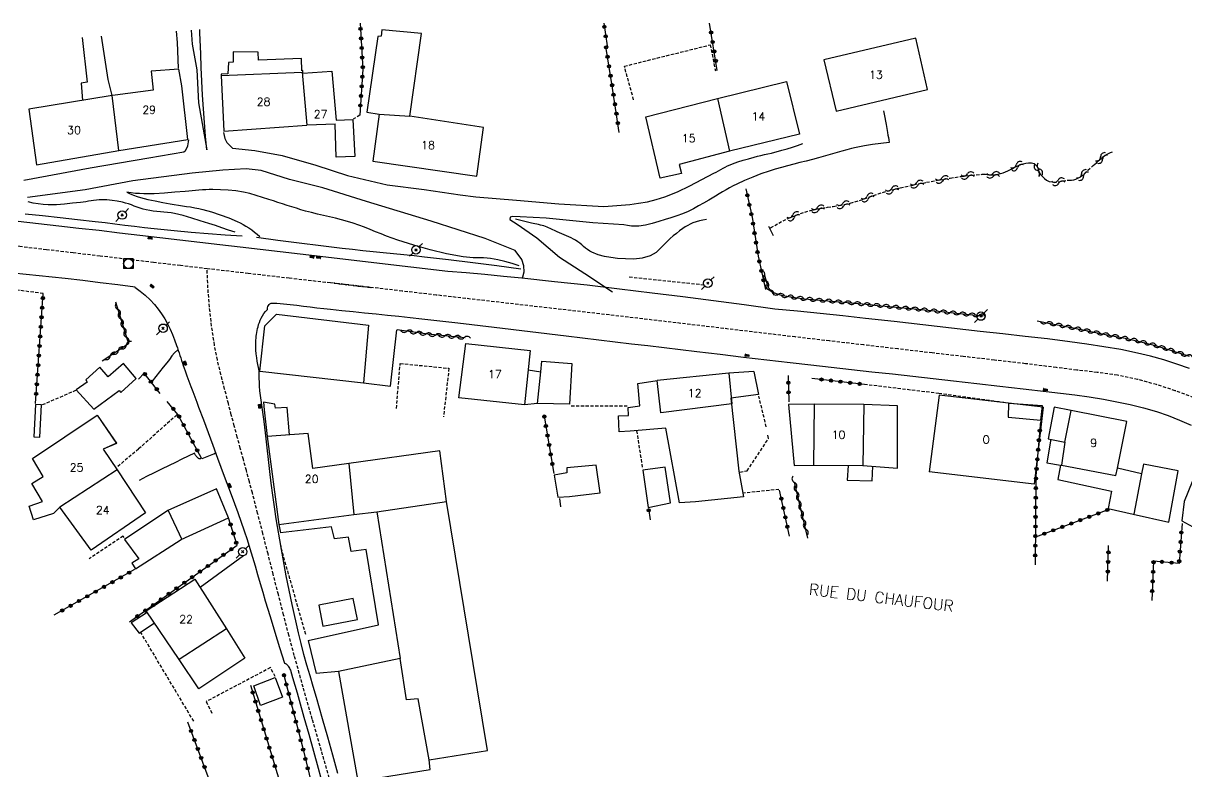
# Model space of a CAD drawing. Header units: millimetres. Extents: x 173000 to 174000, y 130000 to 131001.
# Drawn here: x 173397.8 to 173579.5, y 130883.1 to 131000 of the extents above; entities that cross this region are included whole.
import ezdxf
from ezdxf.enums import TextEntityAlignment as Align

# ---------------------------------------------------------------- set-up
doc = ezdxf.new("R2010")
doc.units = ezdxf.units.MM
doc.linetypes.add('DASHED', pattern=[0.75, 0.5, -0.25])
doc.layers.get('0').update_dxf_attribs({"linetype": 'CONTINUOUS'})
for name, color, linetype in [('W0001', 6, 'DASHED'), ('W0008', 7, 'CONTINUOUS'), ('W0014', 7, 'CONTINUOUS'), ('W0017', 7, 'CONTINUOUS'), ('W0101', 7, 'CONTINUOUS'), ('W0104', 1, 'CONTINUOUS'), ('W0112', 1, 'DASHED'), ('W0120', 7, 'CONTINUOUS'), ('W0211', 2, 'CONTINUOUS'), ('W0214', 2, 'CONTINUOUS'), ('W0310', 3, 'CONTINUOUS'), ('W0322', 7, 'CONTINUOUS'), ('W0323', 7, 'CONTINUOUS'), ('W0401', 7, 'CONTINUOUS'), ('W0420', 7, 'CONTINUOUS'), ('W0473', 7, 'CONTINUOUS'), ('W0501', 5, 'DASHED'), ('W0989', 7, 'CONTINUOUS'), ('W0991', 7, 'CONTINUOUS'), ('W1102', 7, 'CONTINUOUS')]:
    doc.layers.add(name, color=color, linetype=linetype)
doc.styles.get("Standard").update_dxf_attribs({"font": 'romans.shx', "width": 0.85})

# ---------------------------------------------------------------- blocks, each defined once
blk = doc.blocks.new('T401')
for p, q in [((-0.3, 0.3), (0, 0.3)), ((-0.3, -0.25), (-0.3, 0.3)), ((-0.3, 0.15), (0, 0.15)), ((-0.3, 0), (0, 0)), ((0, 0.3), (0, -0.25)), ((-0.3, -0.15), (0, -0.15)), ((-0.3, -0.25), (-0.3, -0.3)), ((-0.3, -0.3), (0, -0.3)), ((0, -0.3), (0, -0.25))]:
    blk.add_line(p, q)
blk = doc.blocks.new('T473')
for p, q in [((-0.166667, 0.166667), (0.166667, -0.166667)), ((-0.166667, -0.166667), (0.166667, 0.166667)), ((0.500001, 0.500001), (1.000002, 1.000002)), ((-1.000002, -1.000002), (-0.500001, -0.500001))]:
    blk.add_line(p, q)
blk.add_ellipse((0, 0), major_axis=(0.471405, 0.471405), ratio=1, start_param=5.4977871438, end_param=11.780972451)
blk = doc.blocks.new('T420')
for p, q in [((0.75, 0.75), (-0.75, 0.75)), ((-0.75, 0.75), (-0.75, -0.75)), ((0.75, 0.75), (0.75, -0.75)), ((0.75, -0.75), (-0.75, -0.75))]:
    blk.add_line(p, q)
blk.add_ellipse((0, 0), major_axis=(-0.53, 0.53), ratio=1, start_param=3.926991, end_param=10.210176)
blk = doc.blocks.new('t323o')
at = {"color": 0, "linetype": 'Continuous'}
for radius in [0.25, 0.15]:
    blk.add_circle((0, 0), radius, dxfattribs=at)
blk = doc.blocks.new('t310o')
at = {"color": 0, "linetype": 'Continuous'}
for centre, start, end in [((-0.5, 0.38), 216.8699, 323.1304), ((0.5, -0.37), 36.8699, 143.1303)]:
    blk.add_arc(centre, 0.625, start, end, dxfattribs=at)
blk = doc.blocks.new('t322o')
at = {"color": 0, "linetype": 'Continuous'}
for radius in [0.25, 0.15]:
    blk.add_circle((0, 0), radius, dxfattribs=at)
blk = doc.blocks.new('t500o')
at = {"color": 0, "linetype": 'Continuous'}
for centre, start, end in [((-0.5, 0.625), 216.8699, 323.1301), ((0.5, -0.125), 36.8699, 143.1301), ((0.5, -0.625), 36.8699, 143.1301), ((-0.5, 0.125), 216.8699, 323.1301)]:
    blk.add_arc(centre, 0.625, start, end, dxfattribs=at)

msp = doc.modelspace()

# ---------------------------------------------------------------- linework, layer by layer
at = {"layer": 'W0001'}
for points in [[(173426.49, 130961.65), (173422.31, 130962.14), (173418.13, 130962.63), (173413.95, 130963.13), (173409.77, 130963.63), (173405.59, 130964.12), (173401.4, 130964.62), (173397.22, 130965.11), (173393.04, 130965.6), (173386.91, 130966.36), (173380.78, 130967.15), (173374.63, 130967.88), (173368.48, 130968.44), (173367.14, 130968.54), (173365.81, 130968.64), (173364.47, 130968.74), (173363.14, 130968.84)], [(173580.58, 130941.51), (173577.71, 130942.6), (173574.79, 130943.55), (173571.83, 130944.36), (173568.68, 130945.01), (173565.5, 130945.46), (173562.31, 130945.82), (173559.13, 130946.21), (173554.29, 130946.82), (173549.45, 130947.38), (173544.6, 130947.94), (173539.75, 130948.49), (173534.4, 130949.12), (173529.05, 130949.75), (173523.7, 130950.37), (173518.35, 130950.99), (173511.65, 130951.79), (173504.95, 130952.59), (173498.25, 130953.38), (173491.55, 130954.17), (173488.56, 130954.52), (173485.57, 130954.86), (173482.57, 130955.21), (173479.58, 130955.55), (173476.59, 130955.89), (173473.6, 130956.23), (173470.61, 130956.58), (173467.62, 130956.92), (173462.29, 130957.54), (173456.96, 130958.16), (173451.63, 130958.78), (173446.31, 130959.4), (173452.18, 130958.69), (173445.76, 130959.43), (173439.33, 130960.16), (173432.91, 130960.91), (173426.49, 130961.65)], [(173445.77, 130881.4), (173444.34, 130886.36), (173442.91, 130891.31), (173441.49, 130896.27), (173440.11, 130901.24), (173439.26, 130904.41), (173438.43, 130907.58), (173437.62, 130910.76), (173436.81, 130913.93), (173436, 130917.11), (173435.2, 130920.29), (173434.38, 130923.46), (173433.56, 130926.63), (173433.09, 130928.38), (173432.62, 130930.12), (173432.15, 130931.86), (173431.67, 130933.61), (173431.2, 130935.35), (173430.73, 130937.09), (173430.27, 130938.84), (173429.82, 130940.59), (173429.23, 130942.86), (173428.64, 130945.13), (173428.09, 130947.41), (173427.64, 130949.72), (173427.2, 130952.69), (173426.86, 130955.67), (173426.62, 130958.66), (173426.49, 130961.65)]]:
    msp.add_lwpolyline(points, dxfattribs=at)
at = {"layer": 'W0008'}
for points in [[(173515.15, 130955.36), (173510.37, 130956.01), (173505.58, 130956.65), (173500.8, 130957.26), (173496.01, 130957.86), (173490.92, 130958.47), (173485.83, 130959.06), (173480.74, 130959.63), (173475.65, 130960.17), (173472.76, 130960.46), (173469.86, 130960.73), (173466.97, 130960.99), (173464.07, 130961.23)], [(173434.61, 130945.71), (173434.5, 130946.21), (173434.39, 130946.71), (173434.31, 130947.22), (173434.24, 130947.73), (173434.17, 130948.34), (173434.12, 130948.95), (173434.09, 130949.57), (173434.1, 130950.19), (173434.12, 130950.49), (173434.14, 130950.8), (173434.17, 130951.1), (173434.22, 130951.4), (173434.26, 130951.7), (173434.32, 130952), (173434.38, 130952.29), (173434.45, 130952.59), (173434.54, 130952.93), (173434.65, 130953.27), (173434.77, 130953.6), (173434.92, 130953.93), (173435.13, 130954.3), (173435.36, 130954.65), (173435.62, 130954.99), (173435.91, 130955.31)], [(173579.93, 130946.07), (173577.93, 130946.77), (173575.91, 130947.41), (173573.86, 130947.97), (173571.81, 130948.47), (173569.19, 130949.01), (173566.55, 130949.46), (173563.9, 130949.85), (173561.25, 130950.22), (173557.76, 130950.68), (173554.26, 130951.08), (173550.75, 130951.47), (173547.25, 130951.86), (173542.76, 130952.37), (173538.27, 130952.89), (173533.78, 130953.39), (173529.3, 130953.89), (173525.76, 130954.27), (173522.22, 130954.64), (173518.69, 130955), (173515.15, 130955.36)], [(173446.93, 130882.79), (173446.13, 130885.64), (173445.33, 130888.49), (173444.53, 130891.33), (173444.05, 130893.01), (173443.56, 130894.69), (173443.06, 130896.37), (173442.57, 130898.04), (173442.08, 130899.72), (173441.61, 130901.4), (173441.16, 130903.09), (173440.74, 130904.79), (173439.75, 130909.22), (173438.85, 130913.66), (173438.04, 130918.12), (173437.29, 130922.59), (173437.01, 130924.44), (173436.76, 130926.29), (173436.52, 130928.13), (173436.3, 130929.99), (173436.09, 130931.84), (173435.88, 130933.69), (173435.66, 130935.54), (173435.44, 130937.39), (173435.34, 130938.13), (173435.24, 130938.87), (173435.13, 130939.62), (173435.03, 130940.36), (173434.93, 130941.1), (173434.83, 130941.84), (173434.75, 130942.59), (173434.69, 130943.33), (173434.65, 130943.93), (173434.62, 130944.52), (173434.61, 130945.11), (173434.61, 130945.71)], [(173439.5, 130898.94), (173439.84, 130897.77), (173440.19, 130896.6), (173440.53, 130895.42), (173440.86, 130894.25), (173441.62, 130891.59), (173442.36, 130888.93), (173443.11, 130886.27), (173443.84, 130883.61), (173444.21, 130882.29)]]:
    msp.add_lwpolyline(points, dxfattribs=at)
at = {"layer": 'W0014'}
for points in [[(173464.07, 130961.23), (173458.31, 130961.9), (173452.55, 130962.56), (173446.79, 130963.23), (173441.03, 130963.91), (173437.89, 130964.28), (173434.76, 130964.65), (173431.63, 130965.02), (173428.5, 130965.39), (173425.36, 130965.76), (173422.23, 130966.13), (173419.1, 130966.5), (173415.97, 130966.87), (173412.8, 130967.23), (173409.64, 130967.6), (173406.48, 130967.96), (173403.32, 130968.32), (173400.16, 130968.67), (173396.99, 130969.03)], [(173396.21, 130961.02), (173398.25, 130960.82), (173400.28, 130960.61), (173402.31, 130960.4), (173404.34, 130960.17), (173407.07, 130959.85), (173409.79, 130959.52), (173412.52, 130959.17), (173415.24, 130958.81)], [(173415.21, 130958.79), (173416.05, 130958.17), (173416.84, 130957.51), (173417.59, 130956.8), (173418.29, 130956.04), (173418.86, 130955.34), (173419.39, 130954.61), (173419.87, 130953.84), (173420.31, 130953.06), (173420.71, 130952.23), (173421.06, 130951.39), (173421.38, 130950.53), (173421.7, 130949.68), (173421.84, 130949.28), (173421.97, 130948.89), (173422.1, 130948.5), (173422.23, 130948.1), (173422.36, 130947.71), (173422.49, 130947.31), (173422.62, 130946.92), (173422.75, 130946.53), (173423.05, 130945.71), (173423.34, 130944.9), (173423.65, 130944.08), (173423.95, 130943.27), (173424.26, 130942.46), (173424.56, 130941.65), (173424.87, 130940.83), (173425.17, 130940.02), (173425.91, 130938.04), (173426.64, 130936.05), (173427.38, 130934.07), (173428.11, 130932.08), (173429.17, 130929.24), (173430.24, 130926.4), (173431.29, 130923.56), (173432.29, 130920.69), (173432.73, 130919.33), (173433.16, 130917.97), (173433.57, 130916.6), (173433.97, 130915.23), (173434.37, 130913.86), (173434.76, 130912.49), (173435.17, 130911.11), (173435.58, 130909.75), (173436.32, 130907.32), (173437.07, 130904.89), (173437.82, 130902.47), (173438.58, 130900.05)], [(173435.91, 130955.31), (173435.92, 130955.52), (173435.97, 130955.73), (173436.07, 130955.92), (173436.2, 130956.08), (173436.29, 130956.16), (173436.41, 130956.21), (173436.52, 130956.25), (173436.64, 130956.27), (173436.82, 130956.29), (173437.01, 130956.28), (173437.19, 130956.26), (173437.36, 130956.25), (173438.42, 130956.16), (173439.46, 130956.06), (173440.51, 130955.95), (173441.56, 130955.83), (173442.61, 130955.7), (173443.65, 130955.57), (173444.7, 130955.45), (173445.74, 130955.34), (173447.53, 130955.15), (173449.31, 130954.96), (173451.09, 130954.78), (173452.88, 130954.6), (173454.66, 130954.41), (173456.44, 130954.23), (173458.23, 130954.04), (173460.01, 130953.84), (173465.65, 130953.19), (173471.3, 130952.52), (173476.94, 130951.83), (173482.58, 130951.16), (173485.13, 130950.85), (173487.68, 130950.55), (173490.23, 130950.25), (173492.77, 130949.94), (173495.32, 130949.64), (173497.87, 130949.33), (173500.41, 130949.03), (173502.96, 130948.73), (173506.62, 130948.29), (173510.27, 130947.86), (173513.92, 130947.43), (173517.58, 130947), (173520.76, 130946.64), (173523.95, 130946.28), (173527.14, 130945.93), (173530.33, 130945.57), (173533.52, 130945.22), (173536.71, 130944.87), (173539.9, 130944.51), (173543.09, 130944.15), (173546.71, 130943.74), (173550.32, 130943.33), (173553.93, 130942.91), (173557.54, 130942.47), (173559.79, 130942.2), (173562.03, 130941.94), (173564.27, 130941.65), (173566.51, 130941.28), (173568.59, 130940.88), (173570.67, 130940.44), (173572.73, 130939.94), (173574.77, 130939.34), (173576.6, 130938.71), (173578.39, 130938.01), (173580.17, 130937.24)], [(173438.58, 130900.05), (173438.65, 130900.02), (173438.72, 130899.99), (173438.78, 130899.95), (173438.84, 130899.91), (173438.93, 130899.83), (173439.01, 130899.75), (173439.08, 130899.67), (173439.15, 130899.58), (173439.25, 130899.43), (173439.34, 130899.27), (173439.43, 130899.11), (173439.5, 130898.94)]]:
    msp.add_lwpolyline(points, dxfattribs=at)
at = {"layer": 'W0017'}
for points in [[(173426.46, 130980.23), (173426.26, 130982.37), (173426.07, 130984.5), (173425.9, 130986.64), (173425.76, 130988.78), (173425.65, 130990.93), (173425.56, 130993.09), (173425.49, 130995.25), (173425.41, 130997.4), (173425.37, 130998.49), (173425.35, 130999.02)], [(173532.12, 130986.34), (173532.24, 130985.8), (173532.35, 130985.26), (173532.46, 130984.73), (173532.56, 130984.19), (173532.62, 130983.87), (173532.67, 130983.56), (173532.72, 130983.24), (173532.77, 130982.93), (173532.83, 130982.54), (173532.89, 130982.16), (173532.95, 130981.77), (173533.01, 130981.39)], [(173533.01, 130981.39), (173531.72, 130981.24), (173530.43, 130981.06), (173529.15, 130980.85), (173527.87, 130980.59), (173527.13, 130980.42), (173526.39, 130980.24), (173525.65, 130980.04), (173524.92, 130979.83), (173524.19, 130979.61), (173523.46, 130979.4), (173522.72, 130979.19), (173521.99, 130978.98), (173521.02, 130978.73), (173520.05, 130978.48), (173519.08, 130978.24), (173518.11, 130978), (173517.14, 130977.75), (173516.18, 130977.49), (173515.22, 130977.21), (173514.26, 130976.91), (173512.98, 130976.46), (173511.71, 130975.97), (173510.45, 130975.44), (173509.22, 130974.87), (173508.65, 130974.59), (173508.1, 130974.29), (173507.55, 130973.98), (173507, 130973.66), (173506.46, 130973.33), (173505.92, 130973.01), (173505.38, 130972.69), (173504.83, 130972.38), (173504.03, 130971.92), (173503.24, 130971.46), (173502.44, 130971.01), (173501.61, 130970.6), (173500.73, 130970.23), (173499.84, 130969.9), (173498.94, 130969.6), (173498.04, 130969.32), (173497.03, 130969.01), (173496.02, 130968.71), (173494.98, 130968.46), (173493.93, 130968.31), (173493.34, 130968.29), (173492.75, 130968.32), (173492.17, 130968.39), (173491.59, 130968.51)], [(173492.49, 130971.71), (173493.88, 130971.87), (173495.26, 130972.12), (173496.63, 130972.45), (173497.97, 130972.87), (173499.95, 130973.66), (173501.86, 130974.6), (173503.74, 130975.61), (173505.62, 130976.58), (173505.99, 130976.76), (173506.35, 130976.95), (173506.71, 130977.15), (173507.07, 130977.34), (173507.43, 130977.53), (173507.79, 130977.72), (173508.17, 130977.89), (173508.54, 130978.05), (173509.37, 130978.35), (173510.22, 130978.61), (173511.07, 130978.84), (173511.93, 130979.08), (173512.46, 130979.22), (173513, 130979.35), (173513.55, 130979.48), (173514.09, 130979.61), (173514.63, 130979.73), (173515.17, 130979.86), (173515.71, 130980), (173516.25, 130980.15), (173517.08, 130980.4), (173517.9, 130980.66), (173518.72, 130980.93), (173519.54, 130981.22)], [(173421.93, 130948.97), (173421.93, 130948.97), (173421.93, 130948.97), (173421.93, 130948.97), (173421.93, 130948.97), (173421.42, 130948.54), (173420.99, 130948.03), (173420.61, 130947.49), (173420.22, 130946.97), (173419.63, 130946.26), (173419.05, 130945.55), (173418.48, 130944.83), (173417.92, 130944.11)], [(173424.54, 130932.83), (173423.54, 130932.36), (173422.55, 130931.88), (173421.56, 130931.39), (173420.57, 130930.91), (173419.39, 130930.33), (173418.22, 130929.75), (173417.04, 130929.17), (173415.87, 130928.58)], [(173425.53, 130931.94), (173425.46, 130931.94), (173425.39, 130931.94), (173425.33, 130931.95), (173425.27, 130931.97), (173425.21, 130931.99), (173425.15, 130932.03), (173425.1, 130932.07), (173425.06, 130932.11), (173424.99, 130932.17), (173424.92, 130932.23), (173424.86, 130932.29), (173424.8, 130932.37), (173424.72, 130932.48), (173424.65, 130932.59), (173424.59, 130932.71), (173424.54, 130932.83)], [(173425.71, 130931.99), (173425.98, 130932.09), (173426.24, 130932.2), (173426.51, 130932.3), (173426.77, 130932.41), (173427.03, 130932.53), (173427.29, 130932.64), (173427.55, 130932.76), (173427.81, 130932.88)], [(173425.4, 130911.89), (173432.15, 130916.86)]]:
    msp.add_lwpolyline(points, dxfattribs=at)
msp.add_lwpolyline([(173437.13, 130897.77), (173438.28, 130894.72), (173434.85, 130893.42), (173433.77, 130896.5)], close=True, dxfattribs=at)
at = {"layer": 'W0101'}
msp.add_lwpolyline([(173524.72, 130986.28), (173539.03, 130989.63), (173537.16, 130997.65), (173522.84, 130994.29)], close=True, dxfattribs=at)
for points in [[(173412.68, 130980.11), (173423.48, 130981.85), (173422.52, 130990.24), (173422.05, 130992.84), (173417.75, 130992.52), (173418.06, 130989.53), (173412.11, 130988.78), (173411.68, 130988.71)], [(173428.71, 130991.86), (173441.33, 130992.37)], [(173428.71, 130991.86), (173429.12, 130983.12)], [(173441.33, 130992.37), (173441.43, 130992.23), (173445.98, 130992.54), (173446.64, 130984.88), (173449.25, 130984.98), (173449.55, 130979.2), (173446.64, 130979.06), (173446.5, 130984.22), (173446.52, 130984.22), (173442.04, 130984.08)], [(173506.23, 130988.27), (173516.99, 130990.89), (173519, 130982.67)], [(173411.68, 130988.71), (173398.66, 130986.57), (173399.83, 130977.91)], [(173508.1, 130980.01), (173500.23, 130977.93), (173500.56, 130976.53), (173497.24, 130975.81), (173495.03, 130985.36), (173501.75, 130987.11), (173506.23, 130988.27)], [(173453.34, 130985.82), (173452.38, 130978.44)], [(173453.34, 130985.82), (173458.17, 130985.51)], [(173429.12, 130983.12), (173442.04, 130984.08)], [(173452.38, 130978.44), (173468.6, 130976.11), (173469.68, 130983.73), (173458.17, 130985.51)], [(173519, 130982.67), (173508.1, 130980.01)], [(173399.83, 130977.91), (173412.68, 130980.11)], [(173476.96, 130948.9), (173476.05, 130940.37), (173465.83, 130941.5), (173466.91, 130949.98)], [(173466.91, 130949.98), (173476.96, 130948.9)], [(173508, 130945.32), (173496.78, 130944.18)], [(173508, 130945.32), (173508.43, 130940.56), (173497.36, 130939.13), (173496.78, 130944.18)], [(173521.31, 130940.51), (173521.19, 130930.96)], [(173529.04, 130940.46), (173521.31, 130940.51)], [(173529.04, 130940.46), (173528.9, 130930.92)], [(173557.07, 130940.02), (173540.81, 130941.92), (173539.25, 130929.93)], [(173403.47, 130924.4), (173402.48, 130923.42), (173399.36, 130922.43), (173398.7, 130924.57), (173400.79, 130925.27), (173399.13, 130928.09), (173400.86, 130929.19), (173399.22, 130932.01), (173409.32, 130938.8), (173412.33, 130934.39), (173410.28, 130933.45)], [(173557.07, 130940.02), (173555.66, 130928.01), (173539.25, 130929.93)], [(173560.48, 130934.58), (173561.45, 130939.52)], [(173568.7, 130930.5), (173570.12, 130937.8), (173561.45, 130939.52)], [(173448.64, 130931.22), (173442.98, 130930.44), (173442.25, 130935.91), (173435.88, 130935.42)], [(173435.88, 130935.42), (173437.69, 130921.7)], [(173410.28, 130933.45), (173412.42, 130930.24)], [(173560.48, 130934.58), (173559.95, 130930.99), (173568.4, 130929.35), (173568.7, 130930.5)], [(173582.36, 130933.37), (173579.07, 130925.29), (173578.74, 130922.26), (173583.87, 130919.48), (173585.02, 130921.95), (173588.52, 130920.18), (173591.65, 130928.35)], [(173412.42, 130930.24), (173416.88, 130923.53), (173408.38, 130917.69), (173403.47, 130924.4)], [(173448.64, 130931.22), (173449.41, 130923.28)], [(173521.19, 130930.96), (173528.9, 130930.92)], [(173437.69, 130921.7), (173449.41, 130923.28)], [(173422.14, 130900.61), (173416.95, 130908.22), (173424.59, 130913.18)], [(173424.59, 130913.18), (173429.52, 130905.38)], [(173429.52, 130905.38), (173422.14, 130900.61)]]:
    msp.add_lwpolyline(points, dxfattribs=at)
at = {"layer": 'W0104'}
for points in [[(173422, 130993.01), (173421.84, 130997.02), (173421.72, 130998.77)], [(173424, 130998.93), (173424.16, 130996.74), (173424.89, 130992.75), (173425.17, 130987.58), (173426.46, 130980.23)], [(173458.17, 130985.51), (173459.95, 130998.39), (173453.77, 130998.98), (173453.7, 130997.99), (173453.18, 130997.91), (173451.45, 130986.1), (173453.34, 130985.82)], [(173406.97, 130997.76), (173407.77, 130990.82), (173406.83, 130990.64), (173407.01, 130987.94)], [(173411.68, 130988.71), (173411.01, 130991.22), (173410.02, 130997.97)], [(173441.43, 130992.23), (173441.43, 130992.63), (173441.26, 130992.59), (173441.21, 130994.49), (173434.5, 130994.21), (173434.45, 130995.5), (173430.58, 130995.52), (173430.58, 130993.92), (173429.85, 130993.85), (173429.75, 130992.12), (173428.7, 130992.05), (173428.71, 130991.86)], [(173429.07, 130982.91), (173429.24, 130981.99), (173429.57, 130981.38), (173430.43, 130980.49)], [(173397.86, 130975.49), (173408.24, 130977.44), (173417.38, 130978.99), (173422.85, 130979.93), (173423.13, 130980.14), (173423.32, 130980.49), (173423.46, 130980.84), (173423.62, 130981.81)], [(173430.43, 130980.49), (173433.93, 130980.14), (173438.21, 130979.34), (173443.45, 130977.81), (173448.43, 130976.24), (173454.63, 130974.78), (173460.4, 130974.01), (173465.99, 130973.19), (173468.44, 130972.9), (173474.82, 130972.36), (173481.4, 130971.78), (173488.45, 130971.38), (173492.49, 130971.71)], [(173475.74, 130960.2), (173476, 130961.18), (173475.95, 130962.12), (173475.67, 130963.09), (173474.59, 130964.49), (173469.92, 130966.35), (173461.48, 130969.1), (173451.36, 130972.18), (173444.55, 130974.29), (173439.34, 130975.58), (173434.94, 130977.01), (173432.57, 130977.25), (173428.95, 130977.06), (173424.16, 130976.59), (173414.91, 130975.39), (173407.46, 130973.96), (173398.45, 130972.76)], [(173491.59, 130968.51), (173486.71, 130968.84), (173479.47, 130969.54), (173475.36, 130969.76), (173474.21, 130969.8), (173473.84, 130969.69), (173473.77, 130969.33), (173474.92, 130968.63), (173477.97, 130966.49), (173481.52, 130963.44), (173485.49, 130960.9), (173489.79, 130958.06)], [(173435.48, 130952.73), (173437.34, 130954.54)], [(173437.34, 130954.54), (173451.69, 130952.85)], [(173434.73, 130945.64), (173435.48, 130952.73)], [(173451.69, 130952.85), (173450.94, 130943.85)], [(173450.94, 130943.85), (173455.14, 130943.31), (173456.13, 130952.12)], [(173483.47, 130946.86), (173483.07, 130940.47), (173478.11, 130940.61), (173476.05, 130940.37)], [(173476.64, 130945.87), (173476.61, 130945.87), (173478.61, 130945.54), (173478.75, 130947.21)], [(173478.75, 130947.21), (173483.47, 130946.86)], [(173434.73, 130945.64), (173450.94, 130943.85)], [(173478.11, 130940.61), (173478.61, 130945.54)], [(173511.86, 130945.6), (173512.6, 130942.01), (173508.28, 130941.44), (173509.52, 130930.03), (173510.25, 130926.01), (173502.75, 130925.24), (173500.28, 130925.06), (173498.15, 130936.73), (173492.57, 130936.26), (173490.87, 130936.19), (173490.75, 130938.69), (173492.29, 130938.74), (173492.25, 130940), (173494.07, 130940.21), (173493.74, 130943.73), (173496.78, 130944.18)], [(173511.86, 130945.6), (173508, 130945.32)], [(173435.32, 130940.8), (173435.39, 130939.62)], [(173439.37, 130935.69), (173438.98, 130939.95), (173437.15, 130939.88), (173437.06, 130940.49), (173435.32, 130940.8)], [(173521.31, 130940.51), (173517.32, 130940.46), (173518.18, 130930.92), (173521.19, 130930.96)], [(173534.34, 130940.21), (173529.04, 130940.46)], [(173409.32, 130938.78), (173412.35, 130934.36), (173410.28, 130933.45)], [(173435.39, 130939.62), (173435.88, 130935.42)], [(173528.9, 130930.92), (173534.31, 130930.52), (173534.34, 130940.21)], [(173561.45, 130939.52), (173558.8, 130940.04), (173557.87, 130935.09), (173560.48, 130934.58)], [(173558.25, 130935.02), (173557.66, 130931.34), (173559.76, 130930.94), (173559.34, 130928.72), (173567.77, 130926.88), (173567.25, 130924.19), (173571.13, 130923.33), (173576.68, 130922.07)], [(173449.41, 130923.28), (173453, 130923.65), (173456.65, 130900.75), (173447.02, 130898.73), (173450.05, 130881.59), (173461.34, 130883.42), (173461.15, 130884.94), (173470.27, 130886.4), (173468.72, 130895.87), (173463.9, 130925.3), (173462.85, 130933.19), (173448.64, 130931.22)], [(173526.59, 130930.93), (173526.47, 130928.61), (173530.35, 130928.54), (173530.45, 130930.8)], [(173576.68, 130922.07), (173578.16, 130930.08), (173572.72, 130931.1), (173572.41, 130929.61), (173568.7, 130930.5)], [(173572.41, 130929.61), (173571.21, 130923.31)], [(173427.97, 130927.29), (173420.38, 130923.86), (173413.57, 130919.33), (173415.8, 130916.35), (173414.72, 130915.67), (173415.31, 130914.77), (173422.45, 130919.33), (173429.82, 130922.76)], [(173429.82, 130922.76), (173427.97, 130927.29)], [(173453, 130923.65), (173463.9, 130925.3)], [(173420.39, 130923.87), (173422.52, 130919.36)], [(173437.69, 130921.7), (173437.97, 130920.39)], [(173442.25, 130903.57), (173453.24, 130906.04), (173451.31, 130917.8), (173448.97, 130917.47), (173448.59, 130919.71), (173446.4, 130919.45), (173445.91, 130921.33), (173437.97, 130920.39)], [(173417.15, 130907.93), (173414.65, 130906.32), (173415.87, 130904.72), (173418.26, 130906.31)], [(173429.52, 130905.38), (173432.38, 130900.82), (173425.2, 130896.05), (173422.14, 130900.61)], [(173442.25, 130903.57), (173443.52, 130898.43)], [(173461.15, 130884.94), (173459.47, 130894.45), (173457.65, 130894.31), (173456.65, 130900.75)], [(173447.02, 130898.73), (173443.52, 130898.43)]]:
    msp.add_lwpolyline(points, dxfattribs=at)
for points in [[(173406.05, 130942.72), (173408.8, 130939.72), (173412.75, 130942.61), (173413.01, 130942.3), (173415.4, 130944.48), (173413.45, 130946.86), (173411.06, 130944.79), (173409.72, 130946.25), (173407.53, 130944.3), (173407.77, 130943.94)], [(173399.69, 130940.44), (173399.45, 130935.4), (173400.37, 130935.35), (173400.61, 130940.4), (173399.69, 130940.44)], [(173556.96, 130940.25), (173551.64, 130940.58), (173551.59, 130938.46), (173556.7, 130937.97)], [(173487.27, 130930.96), (173482.65, 130930.54), (173482.68, 130929.77), (173480.69, 130929.42), (173481.28, 130925.97), (173483.1, 130926.08), (173487.88, 130926.64)], [(173494.56, 130930.19), (173495.4, 130924.36), (173498.88, 130925.06), (173498.01, 130930.64)], [(173449.32, 130910.14), (173443.95, 130909.09), (173444.59, 130905.82), (173449.96, 130906.87), (173449.32, 130910.14)]]:
    msp.add_lwpolyline(points, close=True, dxfattribs=at)
at = {"layer": 'W0112'}
for points in [[(173493.11, 130988.04), (173491.66, 130993.29), (173505.06, 130996.63), (173505.88, 130992.59)], [(173450.33, 130985.63), (173449.32, 130985.02)], [(173492.43, 130960.38), (173504.27, 130959.14)], [(173400.89, 130957.78), (173390.76, 130959.09)], [(173456.06, 130939.83), (173456.65, 130946.86), (173464.26, 130946.1), (173463.41, 130938.52)], [(173400.77, 130940.42), (173406.01, 130942.68)], [(173551.66, 130940.63), (173540.8, 130942.17), (173529.18, 130943.57)], [(173513.82, 130936.94), (173512.67, 130941.75)], [(173421.77, 130938.82), (173415.78, 130933.49), (173412.23, 130930.52)], [(173492.11, 130940.18), (173483.19, 130940.18)], [(173493.58, 130936.33), (173494.49, 130930.38)], [(173509.71, 130929.89), (173510.83, 130930.1), (173514.17, 130935.14), (173514, 130935.87)], [(173515.8, 130927.18), (173510.22, 130926.6)], [(173413.52, 130919.68), (173413.38, 130919.87), (173408.07, 130916.35)], [(173438.02, 130918.37), (173438, 130918.04), (173441.87, 130904.51)], [(173424.4, 130890.96), (173416.11, 130904.86)], [(173437.13, 130897.93), (173436.38, 130899.34), (173426.35, 130894.03), (173427.26, 130892.16)]]:
    msp.add_lwpolyline(points, dxfattribs=at)
at = {"layer": 'W0120'}
msp.add_lwpolyline([(173514.18, 130968.31), (173514.92, 130966.83)], dxfattribs=at)
at = {"layer": 'W0211'}
for points in [[(173475.22, 130962.12), (173474.12, 130962.47), (173473, 130962.77), (173471.88, 130963.02), (173470.74, 130963.23), (173470.21, 130963.29), (173469.67, 130963.33), (173469.14, 130963.35), (173468.6, 130963.36), (173468.07, 130963.38), (173467.53, 130963.4), (173467, 130963.44), (173466.46, 130963.51), (173463.88, 130964), (173461.33, 130964.62), (173458.8, 130965.34), (173456.29, 130966.12), (173455.41, 130966.41), (173454.53, 130966.74), (173453.67, 130967.09), (173452.81, 130967.44), (173451.94, 130967.8), (173451.08, 130968.14), (173450.2, 130968.47), (173449.32, 130968.77), (173448.4, 130969.05), (173447.47, 130969.3), (173446.54, 130969.53), (173445.6, 130969.75), (173444.67, 130969.97), (173443.73, 130970.19), (173442.8, 130970.42), (173441.87, 130970.67), (173441.15, 130970.88), (173440.43, 130971.1), (173439.71, 130971.32), (173438.99, 130971.55), (173438.27, 130971.78), (173437.56, 130972.01), (173436.84, 130972.24), (173436.12, 130972.46), (173435.13, 130972.77), (173434.15, 130973.08), (173433.16, 130973.38), (173432.15, 130973.61), (173430.96, 130973.8), (173429.76, 130973.93), (173428.56, 130974), (173427.36, 130974.03), (173426.82, 130974.03), (173426.28, 130974), (173425.75, 130973.96), (173425.22, 130973.92), (173424.68, 130973.87), (173424.15, 130973.81), (173423.62, 130973.77), (173423.08, 130973.73), (173421.47, 130973.6), (173419.86, 130973.47), (173418.24, 130973.37), (173416.62, 130973.35), (173415.95, 130973.38), (173415.28, 130973.43), (173414.61, 130973.51), (173413.95, 130973.61)], [(173430.86, 130967.34), (173429.83, 130967.7), (173428.81, 130968.05), (173427.78, 130968.39), (173426.75, 130968.72), (173425.43, 130969.14), (173424.1, 130969.56), (173422.77, 130969.95), (173421.42, 130970.27), (173420.86, 130970.37), (173420.31, 130970.45), (173419.75, 130970.51), (173419.2, 130970.56), (173418.64, 130970.61), (173418.08, 130970.67), (173417.53, 130970.75), (173416.98, 130970.86), (173416.5, 130970.98), (173416.04, 130971.12), (173415.58, 130971.28), (173415.12, 130971.45), (173414.66, 130971.62), (173414.2, 130971.78), (173413.74, 130971.92), (173413.27, 130972.03), (173412.46, 130972.19), (173411.66, 130972.32), (173410.84, 130972.41), (173410.02, 130972.43), (173409.61, 130972.42), (173409.19, 130972.38), (173408.77, 130972.33), (173408.36, 130972.26), (173407.95, 130972.19), (173407.54, 130972.12), (173407.13, 130972.06), (173406.71, 130972.01), (173405.46, 130971.88), (173404.21, 130971.74), (173402.95, 130971.65), (173401.69, 130971.64), (173400.89, 130971.68), (173400.09, 130971.77), (173399.3, 130971.91), (173398.52, 130972.08)], [(173504.48, 130969.34), (173503.93, 130969.26), (173503.39, 130969.14), (173502.85, 130968.99), (173502.33, 130968.8), (173501.93, 130968.63), (173501.55, 130968.43), (173501.18, 130968.2), (173500.81, 130967.96), (173500.29, 130967.59), (173499.79, 130967.18), (173499.3, 130966.77), (173498.81, 130966.35), (173498.43, 130966.01), (173498.07, 130965.65), (173497.73, 130965.28), (173497.38, 130964.91), (173497.01, 130964.54), (173496.61, 130964.2), (173496.17, 130963.91), (173495.7, 130963.67), (173494.44, 130963.29), (173493.13, 130963.16), (173491.84, 130963.18), (173490.57, 130963.27), (173489.55, 130963.39), (173488.54, 130963.57), (173487.55, 130963.85), (173486.6, 130964.23), (173486.25, 130964.42), (173485.91, 130964.64), (173485.6, 130964.88), (173485.3, 130965.14), (173485, 130965.39), (173484.7, 130965.64), (173484.39, 130965.88), (173484.05, 130966.1), (173483.71, 130966.29), (173483.35, 130966.47), (173483, 130966.63), (173482.63, 130966.79), (173482.27, 130966.94), (173481.9, 130967.09), (173481.54, 130967.24), (173481.18, 130967.4), (173480.96, 130967.51), (173480.73, 130967.62), (173480.51, 130967.73), (173480.28, 130967.85), (173480.06, 130967.96), (173479.83, 130968.06), (173479.6, 130968.16), (173479.36, 130968.24), (173479.09, 130968.33), (173478.81, 130968.41), (173478.54, 130968.48), (173478.26, 130968.54), (173477.98, 130968.6), (173477.7, 130968.66), (173477.42, 130968.72), (173477.14, 130968.78), (173476.52, 130968.93), (173475.91, 130969.08), (173475.29, 130969.24), (173474.67, 130969.39)]]:
    msp.add_lwpolyline(points, dxfattribs=at)
at = {"layer": 'W0214'}
for points in [[(173413.95, 130973.61), (173414.47, 130973.37), (173415, 130973.16), (173415.54, 130972.96), (173416.08, 130972.79), (173417.23, 130972.48), (173418.4, 130972.24), (173419.57, 130972.02), (173420.73, 130971.8), (173421.37, 130971.68), (173422, 130971.58), (173422.64, 130971.49), (173423.28, 130971.39), (173423.91, 130971.3), (173424.55, 130971.19), (173425.18, 130971.06), (173425.81, 130970.91), (173427.18, 130970.52), (173428.54, 130970.08), (173429.87, 130969.58), (173431.19, 130969.03), (173431.65, 130968.8), (173432.11, 130968.56), (173432.56, 130968.3), (173432.99, 130968.02), (173433.45, 130967.71), (173433.89, 130967.38), (173434.32, 130967.04), (173434.73, 130966.68)], [(173398.05, 130970.25), (173400.79, 130969.95), (173403.53, 130969.64), (173406.27, 130969.34), (173409.01, 130969.03), (173410.55, 130968.85), (173412.09, 130968.67), (173413.63, 130968.48), (173415.16, 130968.3), (173416.7, 130968.12), (173418.24, 130967.94), (173419.78, 130967.77), (173421.32, 130967.62), (173423.98, 130967.37), (173426.64, 130967.15), (173429.3, 130966.95), (173431.96, 130966.77)], [(173434.19, 130966.59), (173437.54, 130966.13), (173440.89, 130965.69), (173444.25, 130965.27), (173447.6, 130964.87), (173449.2, 130964.69), (173450.81, 130964.52), (173452.41, 130964.36), (173454.01, 130964.2), (173455.62, 130964.04), (173457.22, 130963.88), (173458.83, 130963.71), (173460.43, 130963.53), (173464.2, 130963.09), (173467.97, 130962.63), (173471.74, 130962.15), (173475.51, 130961.65)]]:
    msp.add_lwpolyline(points, dxfattribs=at)
at = {"layer": 'W0310'}
for points in [[(173513.49, 130961.17), (173513.56, 130960.7), (173513.66, 130960.23), (173513.79, 130959.76), (173513.93, 130959.3), (173514.02, 130959.05), (173514.11, 130958.79), (173514.23, 130958.54), (173514.4, 130958.32), (173514.66, 130958.11), (173514.94, 130957.95), (173515.25, 130957.83), (173515.55, 130957.72), (173516.13, 130957.53), (173516.74, 130957.4), (173517.34, 130957.3), (173517.95, 130957.2), (173519.77, 130956.96), (173521.6, 130956.79), (173523.43, 130956.64), (173525.26, 130956.48), (173526.45, 130956.37), (173527.64, 130956.25), (173528.83, 130956.15), (173530.02, 130956.04), (173531.21, 130955.93), (173532.4, 130955.82), (173533.59, 130955.71), (173534.78, 130955.59), (173538.02, 130955.27), (173541.25, 130954.95), (173544.48, 130954.62), (173547.71, 130954.28)], [(173412.18, 130956.49), (173414.2, 130949.93), (173410.12, 130947.21)], [(173556.14, 130953.49), (173558.43, 130953.06), (173560.72, 130952.61), (173563.01, 130952.16), (173565.29, 130951.69), (173567.57, 130951.24), (173569.86, 130950.8), (173572.14, 130950.31), (173574.4, 130949.73), (173577.14, 130948.9), (173579.86, 130947.98)], [(173466.82, 130950.87), (173460.94, 130951.41), (173456.2, 130952.12)], [(173520.34, 130919.54), (173518.21, 130928.33)]]:
    msp.add_lwpolyline(points, dxfattribs=at)
at = {"layer": 'W0322'}
msp.add_lwpolyline([(173438.44, 130898.36), (173441.47, 130886.57), (173445.3, 130870.92), (173448.78, 130856.62), (173452.79, 130843.49), (173456.6, 130830.41), (173460.26, 130818.97), (173462.66, 130811.45), (173463.69, 130802.98), (173467.8, 130787.52), (173471.18, 130775.05), (173472.94, 130766.64), (173473.91, 130756.52), (173474.17, 130750.41), (173472.9, 130737.73), (173470.38, 130725), (173467.94, 130713.56), (173466.44, 130701.28), (173465.38, 130691.65), (173464.96, 130680.84), (173464.89, 130671.33), (173464.88, 130671)], dxfattribs=at)
at = {"layer": 'W0323'}
for points in [[(173450.4, 131000), (173450.82, 130992.82), (173450.33, 130985.66)], [(173488.45, 131000), (173488.96, 130996.47)], [(173506.18, 130992.64), (173504.98, 131000)], [(173490.87, 130982.91), (173489.7, 130990.54), (173488.79, 130996.35)], [(173510.64, 130974.15), (173511.6, 130969.69), (173512.56, 130963.62), (173513.72, 130958.39)], [(173399.69, 130940.61), (173400.89, 130957.78)], [(173419.14, 130942.18), (173416.65, 130945.35), (173415.75, 130944.41)], [(173517.25, 130944.99), (173517.34, 130940.84)], [(173529.18, 130943.57), (173520.96, 130944.53)], [(173425.67, 130931.97), (173421.93, 130938.89), (173420.26, 130940.91)], [(173479.15, 130938.62), (173480.64, 130929.68)], [(173556.66, 130937.8), (173555.95, 130929.31), (173555.8, 130915.38)], [(173517.44, 130919.88), (173515.9, 130927.06)], [(173481.51, 130925.76), (173481.7, 130924.47)], [(173495.42, 130924.19), (173495.68, 130922.42)], [(173567.32, 130924.05), (173555.85, 130919.74)], [(173414.39, 130906.51), (173431.16, 130918.46), (173429.82, 130922.76)], [(173578.76, 130921.86), (173578.3, 130915.63), (173574.33, 130915.98), (173574.03, 130909.8)], [(173567.12, 130912.84), (173567.3, 130918.43)], [(173415.17, 130914.66), (173402.56, 130907.52)], [(173433.25, 130896.62), (173439.08, 130877.29), (173444.22, 130858.92), (173450.23, 130838.75), (173454.88, 130821.91), (173460.66, 130802.79), (173454.51, 130802.34), (173446.38, 130825.8), (173436.56, 130853.59), (173428.18, 130878.23), (173423.46, 130890.84)]]:
    msp.add_lwpolyline(points, dxfattribs=at)
at = {"layer": 'W0501'}
msp.add_lwpolyline([(173514.5, 130968.06), (173515.78, 130968.79), (173517.11, 130969.45), (173518.47, 130970.02), (173519.86, 130970.51), (173520.73, 130970.76), (173521.62, 130970.96), (173522.51, 130971.12), (173523.4, 130971.26), (173524.29, 130971.39), (173525.18, 130971.53), (173526.07, 130971.69), (173526.95, 130971.9), (173527.68, 130972.1), (173528.41, 130972.33), (173529.13, 130972.58), (173529.85, 130972.83), (173530.56, 130973.09), (173531.28, 130973.34), (173532, 130973.57), (173532.73, 130973.78), (173534.76, 130974.29), (173536.8, 130974.75), (173538.85, 130975.16), (173540.9, 130975.53), (173542.55, 130975.81), (173544.22, 130976.07), (173545.88, 130976.28), (173547.56, 130976.41), (173547.82, 130976.42), (173548.07, 130976.4), (173548.33, 130976.38), (173548.58, 130976.36), (173548.84, 130976.33), (173549.09, 130976.32), (173549.35, 130976.32), (173549.61, 130976.34), (173550.02, 130976.41), (173550.42, 130976.52), (173550.81, 130976.66), (173551.2, 130976.8), (173551.54, 130976.94), (173551.88, 130977.11), (173552.21, 130977.28), (173552.54, 130977.46), (173552.87, 130977.63), (173553.21, 130977.79), (173553.57, 130977.93), (173553.93, 130978.03), (173554.34, 130978.13), (173554.77, 130978.22), (173555.24, 130978.22), (173555.68, 130978.07), (173555.89, 130977.91), (173556.06, 130977.7), (173556.18, 130977.48), (173556.28, 130977.24), (173556.35, 130977.02), (173556.43, 130976.79), (173556.54, 130976.57), (173556.68, 130976.37), (173556.96, 130976.05), (173557.26, 130975.75), (173557.61, 130975.49), (173558.01, 130975.3), (173558.72, 130975.19), (173559.44, 130975.25), (173560.13, 130975.37), (173560.8, 130975.47), (173561.14, 130975.49), (173561.49, 130975.5), (173561.84, 130975.53), (173562.17, 130975.63), (173562.87, 130976.01), (173563.48, 130976.5), (173564.06, 130977.04), (173564.63, 130977.54), (173564.88, 130977.76), (173565.13, 130977.99), (173565.38, 130978.22), (173565.62, 130978.45), (173565.87, 130978.67), (173566.13, 130978.89), (173566.39, 130979.11), (173566.66, 130979.3), (173566.95, 130979.49), (173567.26, 130979.65), (173567.57, 130979.8), (173567.89, 130979.93)], dxfattribs=at)
at = {"layer": 'W1102'}
for points in [[(173441.33, 130992.37), (173442.04, 130984.08)], [(173412.68, 130980.11), (173411.68, 130988.71)], [(173506.23, 130988.27), (173508.1, 130980.01)], [(173412.42, 130930.24), (173403.47, 130924.4)]]:
    msp.add_lwpolyline(points, dxfattribs=at)

# ---------------------------------------------------------------- block references
at = {"layer": 'W0310'}
for p, rotation in [((173513.8, 130959.71), 287.8984736112516), ((173514.39, 130958.34), 307.1372635526781), ((173515.71, 130957.66), 342.779328576216), ((173517.17, 130957.33), 350.3321894219541), ((173518.66, 130957.11), 352.4521213919583), ((173520.14, 130956.93), 354.5499583214325), ((173521.64, 130956.78), 355.3931032486709), ((173523.13, 130956.66), 355.3931032486709), ((173524.63, 130956.53), 354.9791996015022), ((173526.12, 130956.4), 354.5707106418678), ((173412.56, 130955.27), 287.1311868229399), ((173413, 130953.84), 287.1311868229399), ((173527.61, 130956.26), 354.6756580478209), ((173529.11, 130956.12), 354.7802977470744), ((173530.6, 130955.98), 354.7730601441241), ((173532.1, 130955.85), 354.7238077264486), ((173533.59, 130955.71), 354.6394704107935), ((173535.08, 130955.56), 354.3966949624202), ((173536.58, 130955.42), 354.3966949624202), ((173538.07, 130955.27), 354.2839430484478), ((173539.56, 130955.12), 354.2839430484478), ((173541.05, 130954.97), 354.2839430484478), ((173542.55, 130954.82), 354.171191993504), ((173544.04, 130954.67), 354.171191993504), ((173545.53, 130954.51), 354.0584417980216), ((173413.44, 130952.41), 287.1311868229399), ((173547.02, 130954.36), 354.0584417980216), ((173557.62, 130953.21), 349.2772579766754), ((173559.09, 130952.93), 349.0167848996571), ((173560.56, 130952.64), 349.0167848996571), ((173413.88, 130950.97), 287.1311868229399), ((173457.68, 130951.9), 171.552068317663), ((173459.17, 130951.68), 171.552068317663), ((173460.65, 130951.46), 171.552068317663), ((173462.14, 130951.3), 174.7431732087944), ((173463.64, 130951.17), 174.7431732087944), ((173465.13, 130951.03), 174.7431732087944), ((173466.62, 130950.89), 174.7431732087944), ((173562.03, 130952.35), 348.7563105133507), ((173563.5, 130952.06), 348.4958348150334), ((173564.97, 130951.76), 348.4958348150334), ((173566.44, 130951.46), 348.7755119034813), ((173567.92, 130951.17), 349.0417972168698), ((173569.39, 130950.89), 349.0417972168698), ((173412.61, 130948.87), 213.6896663391347), ((173413.86, 130949.71), 213.6896663391347), ((173570.86, 130950.59), 347.9774353609953), ((173572.32, 130950.26), 345.5857569339155), ((173573.78, 130949.89), 345.5857569339155), ((173575.22, 130949.48), 343.158196643332), ((173576.65, 130949.05), 343.158196643332), ((173411.37, 130948.04), 213.6896663391347), ((173578.08, 130948.58), 341.2696215780635), ((173579.5, 130948.1), 341.2696215780635), ((173518.22, 130928.28), 103.6500086839883), ((173518.57, 130926.82), 103.6500086839883), ((173518.92, 130925.37), 103.6500086839883), ((173519.28, 130923.91), 103.6500086839883), ((173519.63, 130922.45), 103.6500086839883), ((173519.99, 130920.99), 103.6500086839883)]:
    msp.add_blockref('t310o', p, dxfattribs=dict(at, rotation=rotation))
at = {"layer": 'W0322'}
for p, rotation in [((173438.5, 130898.15), 284.4111863670234), ((173438.87, 130896.7), 284.4111863670234), ((173439.24, 130895.24), 284.4111863670234), ((173439.62, 130893.79), 284.4111863670234), ((173439.99, 130892.34), 284.4111863670234), ((173440.36, 130890.89), 284.4111863670234), ((173440.74, 130889.43), 284.4111863670234), ((173441.11, 130887.98), 284.4111863670234), ((173441.48, 130886.53), 283.7520976538474), ((173441.84, 130885.07), 283.7520976538474), ((173442.2, 130883.61), 283.7520976538474)]:
    msp.add_blockref('t322o', p, dxfattribs=dict(at, rotation=rotation))
at = {"layer": 'W0323'}
for p, rotation in [((173450.45, 130999.13), 273.3795770784101), ((173488.53, 130999.44), 278.1888836921919), ((173505.21, 130998.56), 99.33025860086443), ((173450.54, 130997.63), 273.3795770784101), ((173488.74, 130997.95), 278.1888836921919), ((173505.45, 130997.08), 99.33025860086443), ((173450.63, 130996.13), 273.3795770784101), ((173450.71, 130994.64), 273.3795770784101), ((173488.81, 130996.25), 98.90130326592637), ((173489.04, 130994.76), 98.90130326592637), ((173505.7, 130995.6), 99.33025860086443), ((173450.8, 130993.14), 273.3795770784101), ((173489.27, 130993.28), 98.90130326592637), ((173505.94, 130994.12), 99.33025860086443), ((173450.74, 130991.64), 266.0608604358328), ((173489.51, 130991.8), 98.90130326592637), ((173450.64, 130990.15), 266.0608604358328), ((173489.74, 130990.32), 98.69307933336337), ((173450.53, 130988.65), 266.0608604358328), ((173489.96, 130988.84), 98.69307933336337), ((173490.19, 130987.35), 98.69307933336337), ((173450.43, 130987.15), 266.0608604358328), ((173490.42, 130985.87), 98.69307933336337), ((173490.64, 130984.39), 98.69307933336337), ((173510.87, 130973.11), 282.1148288418688), ((173511.18, 130971.64), 282.1148288418688), ((173511.5, 130970.18), 282.1148288418688), ((173511.76, 130968.7), 278.9609031459106), ((173511.99, 130967.22), 278.9609031459106), ((173512.22, 130965.74), 278.9609031459106), ((173512.46, 130964.26), 278.9609031459106), ((173512.74, 130962.79), 282.5825516343818), ((173513.07, 130961.32), 282.5825516343818), ((173513.4, 130959.86), 282.5825516343818), ((173400.84, 130957.07), 86.0086810435649), ((173400.73, 130955.57), 86.0086810435649), ((173400.63, 130954.08), 86.0086810435649), ((173400.42, 130951.08), 86.0086810435649), ((173400.52, 130952.58), 86.0086810435649), ((173400.32, 130949.59), 86.0086810435649), ((173400.21, 130948.09), 86.0086810435649), ((173400.11, 130946.59), 86.0086810435649), ((173400, 130945.1), 86.0086810435649), ((173416.77, 130945.19), 128.1380684233471), ((173417.7, 130944.01), 128.1380684233471), ((173517.28, 130943.84), 271.2869089930587), ((173522.45, 130944.35), 173.3558697520717), ((173523.94, 130944.18), 173.3558697520717), ((173525.43, 130944.01), 173.3558697520717), ((173526.92, 130943.83), 173.3558697520717), ((173399.79, 130942.11), 86.0086810435649), ((173399.9, 130943.6), 86.0086810435649), ((173418.63, 130942.83), 128.1380684233471), ((173517.31, 130942.34), 271.2869089930587), ((173528.41, 130943.66), 173.3558697520717), ((173421.21, 130939.77), 129.5420314688262), ((173422.11, 130938.57), 118.3235116912322), ((173479.16, 130938.56), 279.4861684437401), ((173422.82, 130937.25), 118.3235116912322), ((173479.41, 130937.08), 279.4861684437401), ((173423.53, 130935.93), 118.3235116912322), ((173424.24, 130934.61), 118.3235116912322), ((173479.66, 130935.6), 279.4861684437401), ((173556.41, 130934.86), 265.2880530530267), ((173556.54, 130936.36), 265.2880530530267), ((173424.95, 130933.29), 118.3235116912322), ((173479.9, 130934.12), 279.4861684437401), ((173556.29, 130933.37), 265.2880530530267), ((173480.15, 130932.64), 279.4861684437401), ((173480.4, 130931.16), 279.4861684437401), ((173556.17, 130931.87), 265.2880530530267), ((173556.04, 130930.38), 265.2880530530267), ((173555.93, 130927.38), 269.3843581166298), ((173555.95, 130928.88), 269.3843581166298), ((173516.18, 130925.74), 102.1194283932716), ((173555.92, 130925.88), 269.3843581166298), ((173495.46, 130923.91), 278.1542521600406), ((173516.49, 130924.28), 102.1194283932716), ((173555.9, 130924.38), 269.3843581166298), ((173567.08, 130923.96), 200.6171537835919), ((173516.81, 130922.81), 102.1194283932716), ((173555.89, 130922.88), 269.3843581166298), ((173561.47, 130921.85), 200.6171537835919), ((173562.87, 130922.38), 200.6171537835919), ((173564.28, 130922.91), 200.6171537835919), ((173565.68, 130923.43), 200.6171537835919), ((173430.15, 130921.71), 107.3001261908674), ((173430.6, 130920.28), 107.3001261908674), ((173517.12, 130921.34), 102.1194283932716), ((173555.87, 130921.38), 269.3843581166298), ((173557.26, 130920.27), 200.6171537835919), ((173558.66, 130920.79), 200.6171537835919), ((173560.06, 130921.32), 200.6171537835919), ((173578.66, 130920.45), 265.7157699909474), ((173431.04, 130918.85), 107.3001261908674), ((173555.84, 130918.38), 269.3843581166298), ((173555.85, 130919.88), 269.3843581166298), ((173578.54, 130918.95), 265.7157699909474), ((173429.05, 130916.95), 35.48409898536713), ((173430.27, 130917.83), 35.48409898536713), ((173555.82, 130916.88), 269.3843581166298), ((173567.27, 130917.34), 88.19761998663029), ((173578.43, 130917.46), 265.7157699909474), ((173426.61, 130915.21), 35.48409898536713), ((173427.83, 130916.08), 35.48409898536713), ((173567.22, 130915.84), 88.19761998663029), ((173574.32, 130915.8), 267.232160099134), ((173575.64, 130915.86), 174.9571465447387), ((173577.14, 130915.73), 174.9571465447387), ((173578.32, 130915.96), 265.7157699909474), ((173413, 130913.43), 209.5062430639112), ((173414.31, 130914.17), 209.5062430639112), ((173424.16, 130913.47), 35.48409898536713), ((173425.38, 130914.34), 35.48409898536713), ((173567.17, 130914.34), 88.19761998663029), ((173574.17, 130912.8), 267.232160099134), ((173574.25, 130914.3), 267.232160099134), ((173409.09, 130911.21), 209.5062430639112), ((173410.39, 130911.95), 209.5062430639112), ((173411.7, 130912.69), 209.5062430639112), ((173421.72, 130911.73), 35.48409898536713), ((173422.94, 130912.6), 35.48409898536713), ((173574.1, 130911.3), 267.232160099134), ((173406.48, 130909.74), 209.5062430639112), ((173407.78, 130910.48), 209.5062430639112), ((173418.06, 130909.12), 35.48409898536713), ((173419.28, 130909.99), 35.48409898536713), ((173420.5, 130910.86), 35.48409898536713), ((173403.86, 130908.26), 209.5062430639112), ((173405.17, 130909), 209.5062430639112), ((173415.61, 130907.38), 35.48409898536713), ((173416.84, 130908.25), 35.48409898536713), ((173433.6, 130895.45), 286.7690703745057), ((173434.04, 130894.02), 286.7690703745057), ((173434.47, 130892.58), 286.7690703745057), ((173434.9, 130891.14), 286.7690703745057), ((173423.98, 130889.44), 110.5205541055966), ((173435.33, 130889.71), 286.7690703745057), ((173424.51, 130888.03), 110.5205541055966), ((173435.77, 130888.27), 286.7690703745057), ((173425.04, 130886.63), 110.5205541055966), ((173436.2, 130886.83), 286.7690703745057), ((173425.56, 130885.22), 110.5205541055966), ((173426.09, 130883.82), 110.5205541055966), ((173436.63, 130885.4), 286.7690703745057), ((173437.07, 130883.96), 286.7690703745057)]:
    msp.add_blockref('t323o', p, dxfattribs=dict(at, rotation=rotation))
at = {"layer": 'W0401'}
for p, rotation in [((173417.63, 130966.61), 83.34490887630437), ((173442.91, 130963.65), 83.32698645992225), ((173443.94, 130963.56), 83.33122117720767), ((173417.8, 130958.81), 228.7416729083587), ((173510.78, 130947.96), 263.2203244046105), ((173422.89, 130946.81), 199.1001545521208), ((173557.38, 130942.59), 262.9208957415863), ((173434.83, 130940.21), 8.040324748486258), ((173429.85, 130927.71), 200.7448367835031)]:
    msp.add_blockref('T401', p, dxfattribs=dict(at, rotation=rotation))
at = {"layer": 'W0420'}
msp.add_blockref('T420', (173414.2, 130962.45), dxfattribs=at)
at = {"layer": 'W0473'}
for p in [(173413.22, 130970.04), (173459.11, 130964.61), (173504.69, 130959.4), (173547.36, 130954.26), (173419.61, 130952.35), (173432.05, 130917.45)]:
    msp.add_blockref('T473', p, dxfattribs=at)
at = {"layer": 'W0501'}
for p, rotation in [((173552.97, 130977.68), 25.01286958653229), ((173566.2, 130978.95), 38.73128229808874), ((173545.27, 130976.21), 7.192456735139919), ((173549.25, 130976.32), 0.00973657783230902), ((173556.32, 130977.11), 289.1167822306145), ((173563.22, 130976.29), 38.72844841785162), ((173537.38, 130974.87), 11.28701200886934), ((173541.31, 130975.6), 9.680810857695802), ((173559.45, 130975.25), 10.474390736135), ((173529.67, 130972.77), 19.62201087028112), ((173533.48, 130973.97), 14.20161115741112), ((173521.89, 130971.01), 10.1869287659819), ((173525.84, 130971.65), 10.54881297286022), ((173518.07, 130969.85), 22.89456710648832)]:
    msp.add_blockref('t500o', p, dxfattribs=dict(at, rotation=rotation))

# ---------------------------------------------------------------- texts
at = {"layer": 'W0989'}
msp.add_text('RUE DU CHAUFOUR ', height=1.75, rotation=353.2694, dxfattribs=at).set_placement((173520.41, 130910.73))
at = {"layer": 'W0991'}
for s, p in [('13', (173530.94, 130991.96)), ('28', (173435.31, 130987.75)), ('29', (173417.44, 130986.48)), ('27', (173444.22, 130985.8)), ('14', (173512.6, 130985.45)), ('30', (173405.7, 130983.31)), ('15', (173501.71, 130982.04)), ('18', (173461, 130980.97)), ('17', (173471.43, 130945.18)), ('12', (173502.64, 130942.23)), ('10', (173525.11, 130935.71)), ('O', (173548.16, 130934.97)), ('9', (173564.96, 130934.44)), ('25', (173406.1, 130930.62)), ('20', (173442.82, 130928.81)), ('24', (173410.19, 130923.96)), ('22', (173423.21, 130906.89))]:
    msp.add_text(s, height=1.25, dxfattribs=at).set_placement(p, align=Align.MIDDLE_CENTER)

doc.saveas('drawing.dxf')
